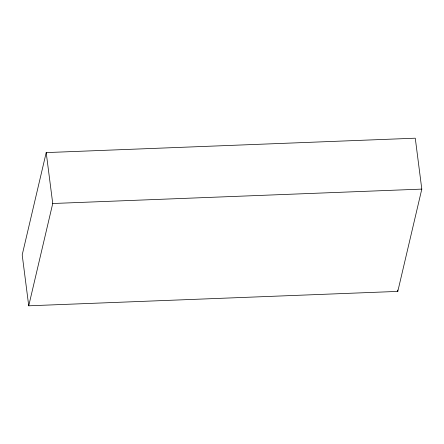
<?xml version="1.0" encoding="UTF-8"?>
<svg xmlns="http://www.w3.org/2000/svg" width="444" height="444" viewBox="0 0 444 444"><rect width="100%" height="100%" fill="white"/><g stroke="black" fill="none" stroke-linecap="round" stroke-linejoin="round"><path stroke-width="0.67" d="M46.204 152.592L22.2 254.889L28.732 305.805L397.796 291.408L421.8 189.111L415.268 138.195L46.204 152.592L52.736 203.507L28.732 305.805M52.736 203.507L421.8 189.111M397.619 290.032L397.796 291.408"/></g></svg>
